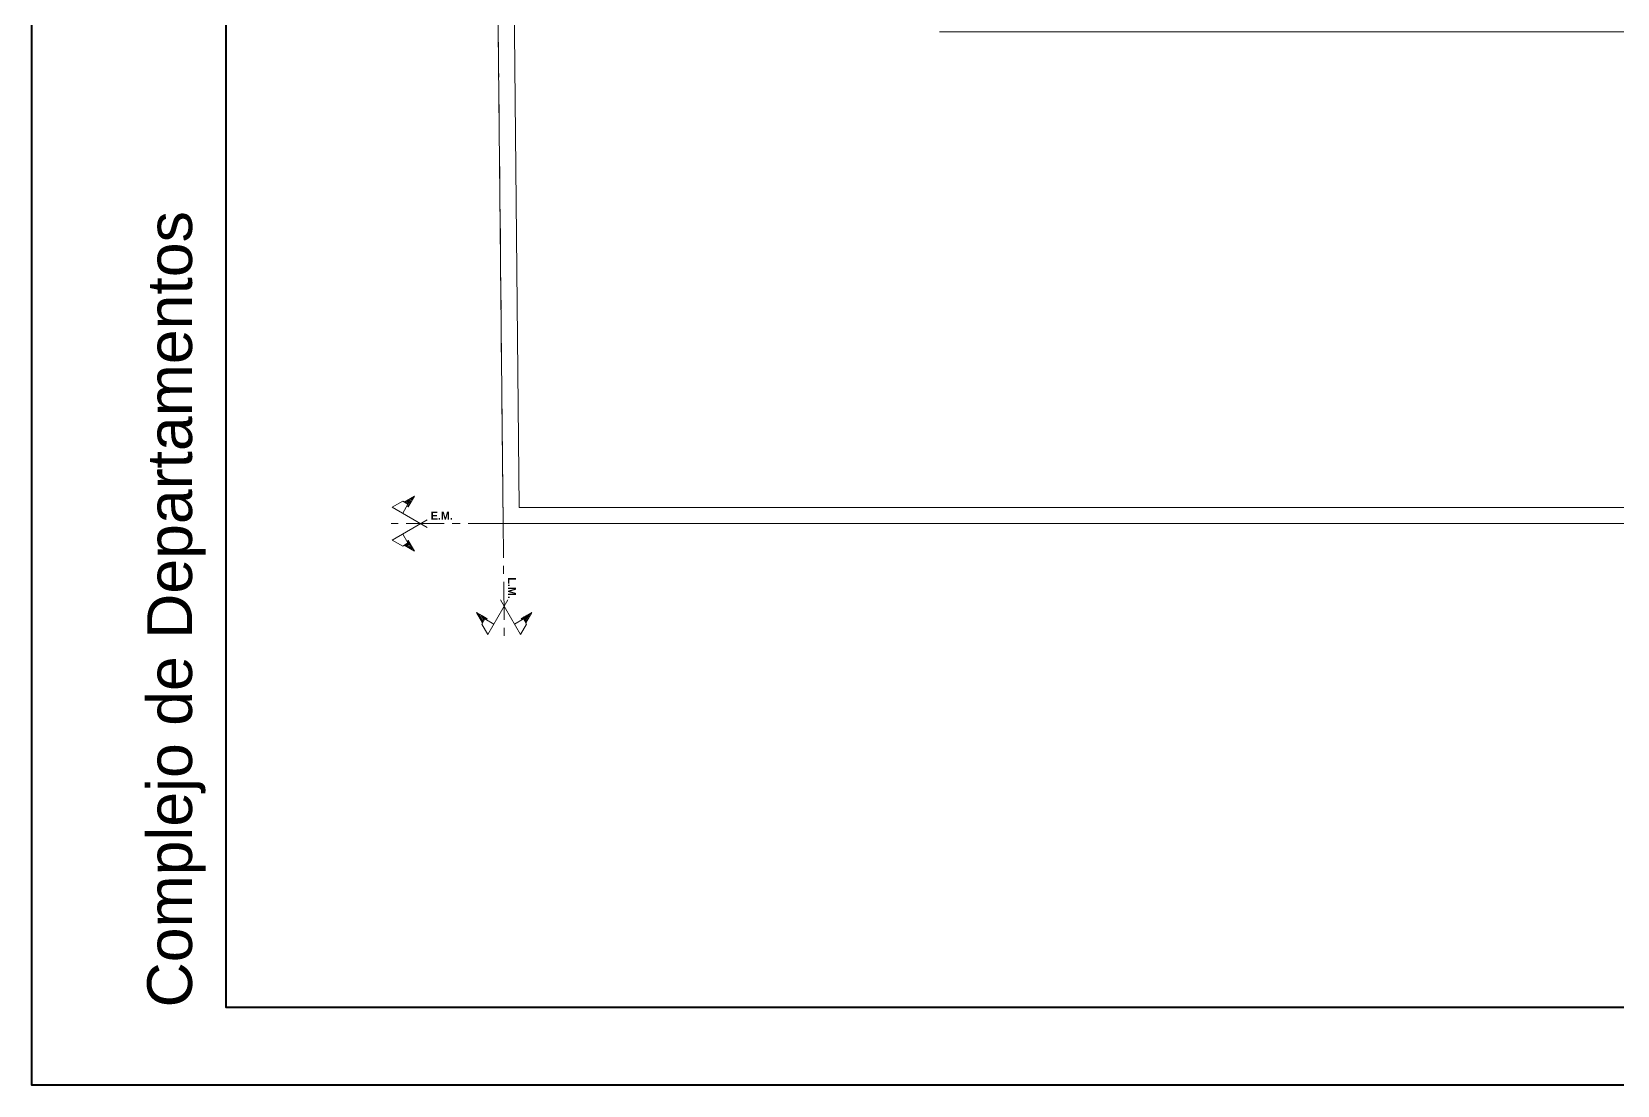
# Model space of a CAD drawing. Header units: millimetres. Extents: x 5985 to 6342, y 1020 to 1088.
# Drawn here: x 6139.04 to 6158.85, y 1055.51 to 1068.68 of the extents above; entities that cross this region are included whole.
import ezdxf

# ---------------------------------------------------------------- set-up
doc = ezdxf.new("R2010")
doc.units = ezdxf.units.MM
doc.linetypes.add('CENTER', pattern=[50.8, 31.75, -6.35, 6.35, -6.35])
for name, color, linetype, lineweight in [('02_CIVIL_EXIST', 18, 'Continuous', 30), ('07_CIVIL VISTAS MEDIA', 251, 'Continuous', 5), ('10_CIVIL EJES', 230, 'CENTER', 15), ('12_TEXTOS', 150, 'Continuous', 40)]:
    doc.layers.add(name, color=color, linetype=linetype, lineweight=lineweight)
doc.styles.add('JDS1', font='GOTHICB.TTF')
doc.styles.add('Swis721 BT', font='swiss.ttf')

msp = doc.modelspace()

# ---------------------------------------------------------------- hatches: boundary and pattern name
at = {"layer": '07_CIVIL VISTAS MEDIA', "linetype": 'ByBlock', "lineweight": 9}
h = msp.add_hatch(dxfattribs=at)
h.set_pattern_fill('LINE', color=256, scale=0.09375, angle=510, style=0)
h.set_pattern_definition([(150, (5722.812486, 1012.998705), (-0.005859375, -0.0101487352), [])])
h.paths.add_polyline_path([(6143.819, 1062.88), (6143.741, 1062.746), (6143.725, 1062.755), (6143.737, 1062.777), (6143.689, 1062.805)])
h = msp.add_hatch(dxfattribs=at)
h.set_pattern_fill('LINE', color=256, scale=0.09375, angle=510, style=0)
h.set_pattern_definition([(210, (5722.812486, 1086.692124), (-0.005859375, 0.0101487352), [])])
h.paths.add_polyline_path([(6143.689, 1062.264), (6143.737, 1062.293), (6143.725, 1062.314), (6143.741, 1062.324), (6143.819, 1062.189)])
h = msp.add_hatch(dxfattribs=at)
h.set_pattern_fill('LINE', color=256, scale=0.09375, angle=420, style=0)
h.set_pattern_definition([(120, (6169.096124, 1483.61917), (0.0101487352, 0.005859375), [])])
h.paths.add_polyline_path([(6144.668, 1061.295), (6144.697, 1061.344), (6144.718, 1061.331), (6144.728, 1061.348), (6144.593, 1061.425)])
h = msp.add_hatch(dxfattribs=at)
h.set_pattern_fill('LINE', color=256, scale=0.09375, angle=420, style=0)
h.set_pattern_definition([(60, (6095.402706, 1483.61917), (-0.0101487352, 0.005859375), [])])
h.paths.add_polyline_path([(6145.284, 1061.425), (6145.15, 1061.348), (6145.159, 1061.331), (6145.181, 1061.344), (6145.209, 1061.295)])

# ---------------------------------------------------------------- linework, layer by layer
at = {"layer": '02_CIVIL_EXIST', "lineweight": 40}
for points in [[(6139.037, 1084.382), (6179.861, 1084.382), (6179.861, 1055.514), (6139.037, 1055.514)], [(6141.467, 1083.41), (6178.889, 1083.41), (6178.889, 1056.486), (6141.467, 1056.486)]]:
    msp.add_lwpolyline(points, close=True, dxfattribs=at)
at = {"layer": '07_CIVIL VISTAS MEDIA'}
for p, q in [((6144.777, 1077.535), (6144.928, 1062.535)), ((6144.98, 1077.385), (6145.126, 1062.735)), ((6150.377, 1068.685), (6169.377, 1068.685)), ((6160.492, 1062.735), (6145.126, 1062.735)), ((6160.492, 1062.535), (6144.93, 1062.535))]:
    msp.add_line(p, q, dxfattribs=at)
at = {"layer": '07_CIVIL VISTAS MEDIA', "linetype": 'ByBlock', "lineweight": 9}
for p, q in [((6143.672, 1062.814), (6143.542, 1062.739)), ((6143.737, 1062.777), (6143.672, 1062.814)), ((6143.737, 1062.777), (6143.673, 1062.664)), ((6143.819, 1062.88), (6143.689, 1062.805)), ((6143.741, 1062.746), (6143.725, 1062.755)), ((6143.819, 1062.88), (6143.741, 1062.746)), ((6143.978, 1062.488), (6143.542, 1062.739)), ((6143.978, 1062.582), (6143.542, 1062.33)), ((6143.737, 1062.293), (6143.673, 1062.405)), ((6143.672, 1062.255), (6143.542, 1062.33)), ((6143.737, 1062.293), (6143.672, 1062.255)), ((6143.819, 1062.189), (6143.689, 1062.264)), ((6143.741, 1062.324), (6143.725, 1062.314)), ((6143.819, 1062.189), (6143.741, 1062.324)), ((6144.986, 1061.584), (6144.734, 1061.149)), ((6144.892, 1061.584), (6145.143, 1061.149)), ((6144.593, 1061.425), (6144.668, 1061.295)), ((6144.593, 1061.425), (6144.728, 1061.348)), ((6145.284, 1061.425), (6145.15, 1061.348)), ((6145.284, 1061.425), (6145.209, 1061.295)), ((6144.697, 1061.344), (6144.659, 1061.279)), ((6144.659, 1061.279), (6144.734, 1061.149)), ((6144.697, 1061.344), (6144.809, 1061.279)), ((6144.728, 1061.348), (6144.718, 1061.331)), ((6145.181, 1061.344), (6145.068, 1061.279)), ((6145.218, 1061.279), (6145.143, 1061.149)), ((6145.15, 1061.348), (6145.159, 1061.331)), ((6145.181, 1061.344), (6145.218, 1061.279))]:
    msp.add_line(p, q, dxfattribs=at)
at = {"layer": '10_CIVIL EJES', "ltscale": 0.015}
for p, q in [((6144.764, 1078.885), (6144.941, 1061.085)), ((6160.492, 1062.535), (6143.527, 1062.535))]:
    msp.add_line(p, q, dxfattribs=at)

# ---------------------------------------------------------------- texts
at = {"layer": '12_TEXTOS', "color": 18, "insert": (6140.48, 1056.487), "char_height": 0.55987, "attachment_point": 1, "rotation": 90, "style": 'Swis721 BT'}
msp.add_mtext_dynamic_manual_height_columns('Complejo de Departamentos', width=10.15474, gutter_width=10, heights=[0], dxfattribs=at)
at = {"layer": '12_TEXTOS', "color": 150, "insert": (6143.99, 1062.584), "char_height": 0.1, "width": 0.32371, "attachment_point": 7, "style": 'JDS1'}
msp.add_mtext('{\\W0.877602; }E.M.', dxfattribs=at)
at = {"layer": '12_TEXTOS', "color": 150, "insert": (6144.988, 1061.596), "char_height": 0.1, "width": 0.32371, "attachment_point": 9, "rotation": 270, "style": 'JDS1'}
msp.add_mtext('L.M.', dxfattribs=at)

doc.saveas('drawing.dxf')
